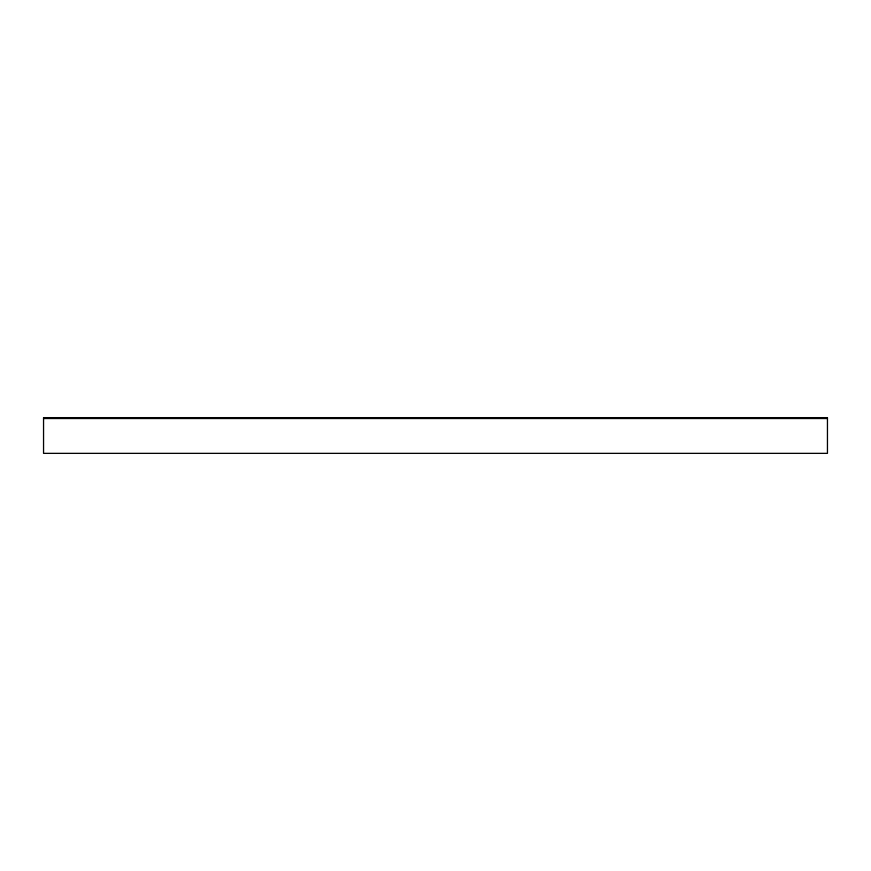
<?xml version="1.0" encoding="UTF-8"?>
<svg xmlns="http://www.w3.org/2000/svg" width="871" height="871" viewBox="0 0 871 871"><rect width="100%" height="100%" fill="white"/><g stroke="black" fill="none" stroke-linecap="round" stroke-linejoin="round"><path stroke-width="1.31" d="M43.55 418.516L827.45 418.516M827.45 417.645L43.55 417.645L43.55 453.356L827.45 453.356L827.45 417.645"/></g></svg>
